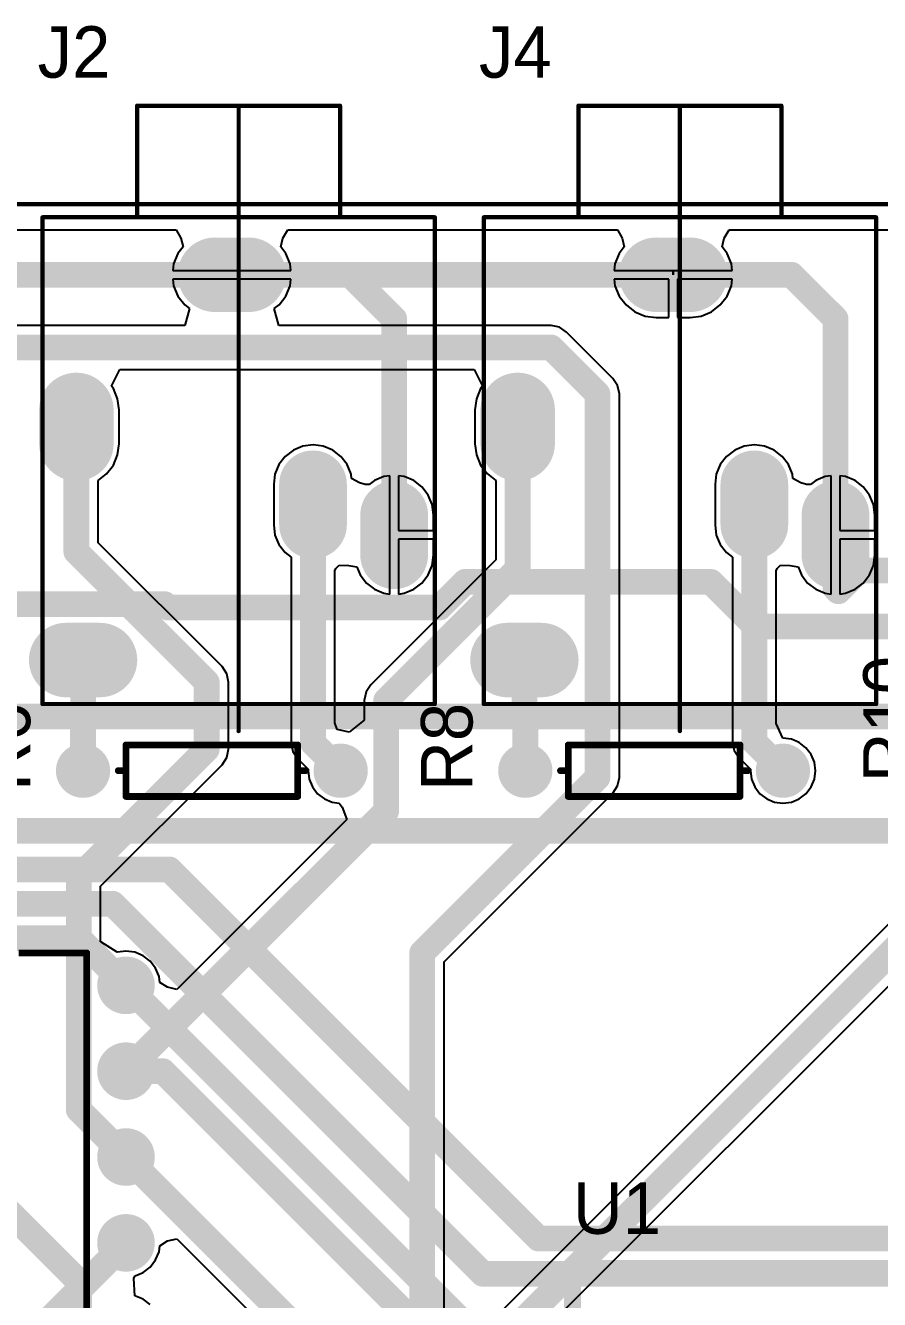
# Model space of a CAD drawing. Header units: millimetres. Extents: x 2.82 to 7.12, y 0.77 to 5.15.
# Drawn here: x 4.988 to 5.982, y 3.669 to 5.153 of the extents above; entities that cross this region are included whole.
import ezdxf

# ---------------------------------------------------------------- set-up
doc = ezdxf.new("R2010")
doc.units = ezdxf.units.MM
doc.header["$MEASUREMENT"] = 0
for name, color, linetype in [('BottomLayer', 5, 'Continuous'), ('BottomSolder', 6, 'Continuous'), ('Mechanical1', 6, 'Continuous'), ('MultiLayer', 9, 'Continuous'), ('PadHoleLayer', 156, 'Continuous'), ('TopLayer', 1, 'Continuous'), ('TopOverlay', 2, 'Continuous'), ('TopSolder', 216, 'Continuous')]:
    doc.layers.add(name, color=color, linetype=linetype)

msp = doc.modelspace()

# ---------------------------------------------------------------- linework, layer by layer
at = {"layer": 'BottomLayer'}
for points, const_width in [([(5.2086, 4.8627), (5.248, 4.8627)], 0.0787), ([(5.7225, 4.8627), (5.7619, 4.8627)], 0.0787), ([(4.8407, 4.8627), (5.2283, 4.8627)], 0.03), ([(5.2283, 4.8627), (5.366, 4.8627)], 0.03), ([(5.366, 4.8627), (5.7422, 4.8627)], 0.03), ([(5.366, 4.8627), (5.4173, 4.8114)], 0.03), ([(5.4173, 4.5596), (5.4173, 4.8114)], 0.03), ([(5.0472, 4.7052), (5.0472, 4.6659)], 0.0787), ([(5.5611, 4.7052), (5.5611, 4.6659)], 0.0787), ([(5.3228, 4.6186), (5.3228, 4.5714)], 0.0709), ([(5.8367, 4.6186), (5.8367, 4.5714)], 0.0709), ([(5.4173, 4.5832), (5.4173, 4.5359)], 0.0709), ([(5.9312, 4.5832), (5.9312, 4.5359)], 0.0709), ([(5.9312, 4.4974), (5.9312, 4.5596)], 0.03), ([(5.9345, 4.494), (5.9588, 4.5183)], 0.03), ([(5.9588, 4.5183), (6.1827, 4.5183)], 0.03), ([(5.47, 4.475), (5.5, 4.505)], 0.03), ([(5.5, 4.505), (5.786, 4.505)], 0.03), ([(5.786, 4.505), (5.838, 4.453)], 0.03), ([(5.9312, 4.4974), (5.9345, 4.494)], 0.03), ([(4.959, 4.479), (5.15, 4.479)], 0.03), ([(5.15, 4.479), (5.154, 4.475)], 0.03), ([(5.154, 4.475), (5.47, 4.475)], 0.03), ([(5.838, 4.453), (5.999, 4.453)], 0.03), ([(5.0354, 4.4139), (5.0748, 4.4139)], 0.0787), ([(5.5493, 4.4139), (5.5887, 4.4139)], 0.0787), ([(4.4623, 4.348), (6.588, 4.348)], 0.03), ([(4.4084, 4.215), (6.69, 4.215)], 0.03), ([(4.42, 4.17), (5.1555, 4.17)], 0.03), ([(5.1555, 4.17), (5.5855, 3.74)], 0.03), ([(4.56, 4.13), (5.0895, 4.13)], 0.03), ([(5.0895, 4.13), (5.5205, 3.699)], 0.03), ([(4.61, 4.09), (5.05, 4.09)], 0.03), ([(5.05, 4.09), (5.105, 4.035)], 0.03), ([(5.105, 4.035), (5.572, 3.568)], 0.03), ([(4.805, 3.935), (5.0505, 3.6895)], 0.03), ([(5.105, 3.935), (5.148, 3.935)], 0.03), ([(5.148, 3.935), (5.565, 3.518)], 0.03), ([(5.5855, 3.74), (6.863, 3.74)], 0.03), ([(5.5205, 3.699), (6.451, 3.699)], 0.03), ([(5.0505, 3.3025), (5.0505, 3.6895)], 0.03)]:
    msp.add_lwpolyline(points, dxfattribs=dict(at, const_width=const_width))
for points, const_width in [([(5.1889, 4.8627, 1), (5.2283, 4.8627, 1)], 0.0394), ([(5.2283, 4.8627, 1), (5.2677, 4.8627, 1)], 0.0394), ([(5.7028, 4.8627, 1), (5.7422, 4.8627, 1)], 0.0394), ([(5.7422, 4.8627, 1), (5.7816, 4.8627, 1)], 0.0394), ([(5.2208, 4.8627, 1), (5.2358, 4.8627, 1)], 0.015), ([(5.2208, 4.8627, 1), (5.2358, 4.8627, 1)], 0.015), ([(5.3585, 4.8627, 1), (5.3735, 4.8627, 1)], 0.015), ([(5.3585, 4.8627, 1), (5.3735, 4.8627, 1)], 0.015), ([(5.3585, 4.8627, 1), (5.3735, 4.8627, 1)], 0.015), ([(5.7347, 4.8627, 1), (5.7497, 4.8627, 1)], 0.015), ([(5.4098, 4.8114, 1), (5.4248, 4.8114, 1)], 0.015), ([(5.4098, 4.8114, 1), (5.4248, 4.8114, 1)], 0.015), ([(5.0275, 4.7052, 1), (5.0669, 4.7052, 1)], 0.0394), ([(5.5414, 4.7052, 1), (5.5808, 4.7052, 1)], 0.0394), ([(5.0275, 4.6659, 1), (5.0669, 4.6659, 1)], 0.0394), ([(5.5414, 4.6659, 1), (5.5808, 4.6659, 1)], 0.0394), ([(5.3051, 4.6186, 1), (5.3405, 4.6186, 1)], 0.0354), ([(5.819, 4.6186, 1), (5.8544, 4.6186, 1)], 0.0354), ([(5.3996, 4.5832, 1), (5.435, 4.5832, 1)], 0.0354), ([(5.9135, 4.5832, 1), (5.9489, 4.5832, 1)], 0.0354), ([(5.3051, 4.5714, 1), (5.3405, 4.5714, 1)], 0.0354), ([(5.819, 4.5714, 1), (5.8544, 4.5714, 1)], 0.0354), ([(5.3996, 4.5359, 1), (5.435, 4.5359, 1)], 0.0354), ([(5.4098, 4.5596, 1), (5.4248, 4.5596, 1)], 0.015), ([(5.9135, 4.5359, 1), (5.9489, 4.5359, 1)], 0.0354), ([(5.9237, 4.5596, 1), (5.9387, 4.5596, 1)], 0.015), ([(5.9513, 4.5183, 1), (5.9663, 4.5183, 1)], 0.015), ([(5.9513, 4.5183, 1), (5.9663, 4.5183, 1)], 0.015), ([(5.4925, 4.505, 1), (5.5075, 4.505, 1)], 0.015), ([(5.4925, 4.505, 1), (5.5075, 4.505, 1)], 0.015), ([(5.7785, 4.505, 1), (5.7935, 4.505, 1)], 0.015), ([(5.7785, 4.505, 1), (5.7935, 4.505, 1)], 0.015), ([(5.9237, 4.4974, 1), (5.9387, 4.4974, 1)], 0.015), ([(5.9237, 4.4974, 1), (5.9387, 4.4974, 1)], 0.015), ([(5.927, 4.494, 1), (5.942, 4.494, 1)], 0.015), ([(5.927, 4.494, 1), (5.942, 4.494, 1)], 0.015), ([(5.1425, 4.479, 1), (5.1575, 4.479, 1)], 0.015), ([(5.1425, 4.479, 1), (5.1575, 4.479, 1)], 0.015), ([(5.1465, 4.475, 1), (5.1615, 4.475, 1)], 0.015), ([(5.1465, 4.475, 1), (5.1615, 4.475, 1)], 0.015), ([(5.4625, 4.475, 1), (5.4775, 4.475, 1)], 0.015), ([(5.4625, 4.475, 1), (5.4775, 4.475, 1)], 0.015), ([(5.8305, 4.453, 1), (5.8455, 4.453, 1)], 0.015), ([(5.8305, 4.453, 1), (5.8455, 4.453, 1)], 0.015), ([(5.0157, 4.4139, 1), (5.0551, 4.4139, 1)], 0.0394), ([(5.0551, 4.4139, 1), (5.0944, 4.4139, 1)], 0.0394), ([(5.5296, 4.4139, 1), (5.569, 4.4139, 1)], 0.0394), ([(5.569, 4.4139, 1), (5.6083, 4.4139, 1)], 0.0394), ([(5.0412, 4.285, 1), (5.0688, 4.285, 1)], 0.0276), ([(5.3412, 4.285, 1), (5.3688, 4.285, 1)], 0.0276), ([(5.5562, 4.285, 1), (5.5838, 4.285, 1)], 0.0276), ([(5.8562, 4.285, 1), (5.8838, 4.285, 1)], 0.0276), ([(5.148, 4.17, 1), (5.163, 4.17, 1)], 0.015), ([(5.148, 4.17, 1), (5.163, 4.17, 1)], 0.015), ([(5.082, 4.13, 1), (5.097, 4.13, 1)], 0.015), ([(5.082, 4.13, 1), (5.097, 4.13, 1)], 0.015), ([(5.0425, 4.09, 1), (5.0575, 4.09, 1)], 0.015), ([(5.0425, 4.09, 1), (5.0575, 4.09, 1)], 0.015), ([(5.0902, 4.035, 1), (5.1198, 4.035, 1)], 0.0295), ([(5.0975, 4.035, 1), (5.1125, 4.035, 1)], 0.015), ([(5.0975, 4.035, 1), (5.1125, 4.035, 1)], 0.015), ([(5.0902, 3.935, 1), (5.1198, 3.935, 1)], 0.0295), ([(5.0975, 3.935, 1), (5.1125, 3.935, 1)], 0.015), ([(5.1405, 3.935, 1), (5.1555, 3.935, 1)], 0.015), ([(5.1405, 3.935, 1), (5.1555, 3.935, 1)], 0.015), ([(5.0902, 3.835, 1), (5.1198, 3.835, 1)], 0.0295), ([(5.0902, 3.735, 1), (5.1198, 3.735, 1)], 0.0295), ([(5.578, 3.74, 1), (5.593, 3.74, 1)], 0.015), ([(5.578, 3.74, 1), (5.593, 3.74, 1)], 0.015), ([(5.513, 3.699, 1), (5.528, 3.699, 1)], 0.015), ([(5.513, 3.699, 1), (5.528, 3.699, 1)], 0.015), ([(5.043, 3.6895, 1), (5.058, 3.6895, 1)], 0.015), ([(5.043, 3.6895, 1), (5.058, 3.6895, 1)], 0.015)]:
    msp.add_lwpolyline(points, format="xyb", close=True, dxfattribs=dict(at, const_width=const_width))
at = {"layer": 'BottomSolder'}
for points, const_width in [([(5.2086, 4.8627), (5.248, 4.8627)], 0.0867), ([(5.7225, 4.8627), (5.7619, 4.8627)], 0.0867), ([(5.0472, 4.7052), (5.0472, 4.6659)], 0.0867), ([(5.5611, 4.7052), (5.5611, 4.6659)], 0.0867), ([(5.3228, 4.6186), (5.3228, 4.5714)], 0.0789), ([(5.8367, 4.6186), (5.8367, 4.5714)], 0.0789), ([(5.4173, 4.5832), (5.4173, 4.5359)], 0.0789), ([(5.9312, 4.5832), (5.9312, 4.5359)], 0.0789), ([(5.0354, 4.4139), (5.0748, 4.4139)], 0.0867), ([(5.5493, 4.4139), (5.5887, 4.4139)], 0.0867)]:
    msp.add_lwpolyline(points, dxfattribs=dict(at, const_width=const_width))
for points, const_width in [([(5.1869, 4.8627, 1), (5.2303, 4.8627, 1)], 0.0434), ([(5.2263, 4.8627, 1), (5.2697, 4.8627, 1)], 0.0434), ([(5.7008, 4.8627, 1), (5.7442, 4.8627, 1)], 0.0434), ([(5.7402, 4.8627, 1), (5.7836, 4.8627, 1)], 0.0434), ([(5.0255, 4.7052, 1), (5.0689, 4.7052, 1)], 0.0434), ([(5.5394, 4.7052, 1), (5.5828, 4.7052, 1)], 0.0434), ([(5.0255, 4.6659, 1), (5.0689, 4.6659, 1)], 0.0434), ([(5.5394, 4.6659, 1), (5.5828, 4.6659, 1)], 0.0434), ([(5.3031, 4.6186, 1), (5.3425, 4.6186, 1)], 0.0394), ([(5.817, 4.6186, 1), (5.8564, 4.6186, 1)], 0.0394), ([(5.3976, 4.5832, 1), (5.437, 4.5832, 1)], 0.0394), ([(5.9115, 4.5832, 1), (5.9509, 4.5832, 1)], 0.0394), ([(5.3031, 4.5714, 1), (5.3425, 4.5714, 1)], 0.0394), ([(5.817, 4.5714, 1), (5.8564, 4.5714, 1)], 0.0394), ([(5.3976, 4.5359, 1), (5.437, 4.5359, 1)], 0.0394), ([(5.9115, 4.5359, 1), (5.9509, 4.5359, 1)], 0.0394), ([(5.0137, 4.4139, 1), (5.0571, 4.4139, 1)], 0.0434), ([(5.0531, 4.4139, 1), (5.0964, 4.4139, 1)], 0.0434), ([(5.5276, 4.4139, 1), (5.571, 4.4139, 1)], 0.0434), ([(5.567, 4.4139, 1), (5.6103, 4.4139, 1)], 0.0434), ([(5.0392, 4.285, 1), (5.0708, 4.285, 1)], 0.0316), ([(5.3392, 4.285, 1), (5.3708, 4.285, 1)], 0.0316), ([(5.5542, 4.285, 1), (5.5858, 4.285, 1)], 0.0316), ([(5.8542, 4.285, 1), (5.8858, 4.285, 1)], 0.0316), ([(5.0882, 4.035, 1), (5.1218, 4.035, 1)], 0.0335), ([(5.0882, 3.935, 1), (5.1218, 3.935, 1)], 0.0335), ([(5.0882, 3.835, 1), (5.1218, 3.835, 1)], 0.0335), ([(5.0882, 3.735, 1), (5.1218, 3.735, 1)], 0.0335)]:
    msp.add_lwpolyline(points, format="xyb", close=True, dxfattribs=dict(at, const_width=const_width))
at = {"layer": 'Mechanical1', "const_width": 0.005}
msp.add_lwpolyline([(3.055, 4.945), (7.005, 4.945)], dxfattribs=at)
at = {"layer": 'MultiLayer'}
for points, const_width in [([(5.2086, 4.8627), (5.248, 4.8627)], 0.0787), ([(5.7225, 4.8627), (5.7619, 4.8627)], 0.0787), ([(5.0472, 4.7052), (5.0472, 4.6659)], 0.0787), ([(5.5611, 4.7052), (5.5611, 4.6659)], 0.0787), ([(5.3228, 4.6186), (5.3228, 4.5714)], 0.0709), ([(5.8367, 4.6186), (5.8367, 4.5714)], 0.0709), ([(5.4173, 4.5832), (5.4173, 4.5359)], 0.0709), ([(5.9312, 4.5832), (5.9312, 4.5359)], 0.0709), ([(5.0354, 4.4139), (5.0748, 4.4139)], 0.0787), ([(5.5493, 4.4139), (5.5887, 4.4139)], 0.0787)]:
    msp.add_lwpolyline(points, dxfattribs=dict(at, const_width=const_width))
for points, const_width in [([(5.1889, 4.8627, 1), (5.2283, 4.8627, 1)], 0.0394), ([(5.2283, 4.8627, 1), (5.2677, 4.8627, 1)], 0.0394), ([(5.7028, 4.8627, 1), (5.7422, 4.8627, 1)], 0.0394), ([(5.7422, 4.8627, 1), (5.7816, 4.8627, 1)], 0.0394), ([(5.0275, 4.7052, 1), (5.0669, 4.7052, 1)], 0.0394), ([(5.5414, 4.7052, 1), (5.5808, 4.7052, 1)], 0.0394), ([(5.0275, 4.6659, 1), (5.0669, 4.6659, 1)], 0.0394), ([(5.5414, 4.6659, 1), (5.5808, 4.6659, 1)], 0.0394), ([(5.3051, 4.6186, 1), (5.3405, 4.6186, 1)], 0.0354), ([(5.819, 4.6186, 1), (5.8544, 4.6186, 1)], 0.0354), ([(5.3996, 4.5832, 1), (5.435, 4.5832, 1)], 0.0354), ([(5.9135, 4.5832, 1), (5.9489, 4.5832, 1)], 0.0354), ([(5.3051, 4.5714, 1), (5.3405, 4.5714, 1)], 0.0354), ([(5.819, 4.5714, 1), (5.8544, 4.5714, 1)], 0.0354), ([(5.3996, 4.5359, 1), (5.435, 4.5359, 1)], 0.0354), ([(5.9135, 4.5359, 1), (5.9489, 4.5359, 1)], 0.0354), ([(5.0157, 4.4139, 1), (5.0551, 4.4139, 1)], 0.0394), ([(5.0551, 4.4139, 1), (5.0944, 4.4139, 1)], 0.0394), ([(5.5296, 4.4139, 1), (5.569, 4.4139, 1)], 0.0394), ([(5.569, 4.4139, 1), (5.6083, 4.4139, 1)], 0.0394), ([(5.0412, 4.285, 1), (5.0688, 4.285, 1)], 0.0276), ([(5.3412, 4.285, 1), (5.3688, 4.285, 1)], 0.0276), ([(5.5562, 4.285, 1), (5.5838, 4.285, 1)], 0.0276), ([(5.8562, 4.285, 1), (5.8838, 4.285, 1)], 0.0276), ([(5.0902, 4.035, 1), (5.1198, 4.035, 1)], 0.0295), ([(5.0902, 3.935, 1), (5.1198, 3.935, 1)], 0.0295), ([(5.0902, 3.835, 1), (5.1198, 3.835, 1)], 0.0295), ([(5.0902, 3.735, 1), (5.1198, 3.735, 1)], 0.0295)]:
    msp.add_lwpolyline(points, format="xyb", close=True, dxfattribs=dict(at, const_width=const_width))
at = {"layer": 'PadHoleLayer'}
for points, const_width in [([(5.2135, 4.8627, 1), (5.2431, 4.8627, 1)], 0.0295), ([(5.7274, 4.8627, 1), (5.757, 4.8627, 1)], 0.0295), ([(5.0324, 4.6856, 1), (5.062, 4.6856, 1)], 0.0295), ([(5.5463, 4.6856, 1), (5.5759, 4.6856, 1)], 0.0295), ([(5.309, 4.595, 1), (5.3366, 4.595, 1)], 0.0276), ([(5.8229, 4.595, 1), (5.8505, 4.595, 1)], 0.0276), ([(5.4035, 4.5596, 1), (5.4311, 4.5596, 1)], 0.0276), ([(5.9174, 4.5596, 1), (5.945, 4.5596, 1)], 0.0276), ([(5.0403, 4.4139, 1), (5.0698, 4.4139, 1)], 0.0295), ([(5.5542, 4.4139, 1), (5.5837, 4.4139, 1)], 0.0295), ([(5.0466, 4.285, 1), (5.0634, 4.285, 1)], 0.0167), ([(5.3466, 4.285, 1), (5.3634, 4.285, 1)], 0.0167), ([(5.5616, 4.285, 1), (5.5784, 4.285, 1)], 0.0167), ([(5.8616, 4.285, 1), (5.8784, 4.285, 1)], 0.0167), ([(5.0961, 4.035, 1), (5.1139, 4.035, 1)], 0.0177), ([(5.0961, 3.935, 1), (5.1139, 3.935, 1)], 0.0177), ([(5.0961, 3.835, 1), (5.1139, 3.835, 1)], 0.0177), ([(5.0961, 3.735, 1), (5.1139, 3.735, 1)], 0.0177)]:
    msp.add_lwpolyline(points, format="xyb", close=True, dxfattribs=dict(at, const_width=const_width))
at = {"layer": 'TopLayer'}
for p, q in [((4.7794, 4.915), (5.1633, 4.915)), ((5.1633, 4.915), (5.1689, 4.9055)), ((5.2877, 4.9055), (5.2933, 4.915)), ((5.2933, 4.915), (5.6772, 4.915)), ((5.6772, 4.915), (5.6828, 4.9055)), ((5.8016, 4.9055), (5.8072, 4.915)), ((5.8072, 4.915), (6.1911, 4.915)), ((5.1689, 4.9055), (5.1714, 4.8953)), ((5.2852, 4.8953), (5.2877, 4.9055)), ((5.6828, 4.9055), (5.6853, 4.8953)), ((5.7991, 4.8953), (5.8016, 4.9055)), ((5.1655, 4.8876), (5.1605, 4.8756)), ((5.1714, 4.8953), (5.1655, 4.8876)), ((5.2911, 4.8876), (5.2852, 4.8953)), ((5.2961, 4.8756), (5.2911, 4.8876)), ((5.6794, 4.8876), (5.6744, 4.8756)), ((5.6853, 4.8953), (5.6794, 4.8876)), ((5.805, 4.8876), (5.7991, 4.8953)), ((5.81, 4.8756), (5.805, 4.8876)), ((5.1605, 4.8756), (5.1595, 4.8677)), ((5.1595, 4.8677), (5.2283, 4.8677)), ((5.2283, 4.8677), (5.2971, 4.8677)), ((5.2971, 4.8677), (5.2961, 4.8756)), ((5.6744, 4.8756), (5.6734, 4.8677)), ((5.6734, 4.8677), (5.7422, 4.8677)), ((5.7422, 4.8677), (5.7422, 4.8627)), ((5.7422, 4.8627), (5.7422, 4.8677)), ((5.7422, 4.8677), (5.811, 4.8677)), ((5.811, 4.8677), (5.81, 4.8756)), ((5.2283, 4.8577), (5.1595, 4.8577)), ((5.1595, 4.8577), (5.1605, 4.8498)), ((5.2971, 4.8577), (5.2283, 4.8577)), ((5.2961, 4.8498), (5.2971, 4.8577)), ((5.7372, 4.8577), (5.6734, 4.8577)), ((5.6734, 4.8577), (5.6744, 4.8498)), ((5.7372, 4.8129), (5.7372, 4.8577)), ((5.7422, 4.8627), (5.7422, 4.8627)), ((5.811, 4.8577), (5.7472, 4.8577)), ((5.7472, 4.8577), (5.7472, 4.8129)), ((5.81, 4.8498), (5.811, 4.8577)), ((5.1605, 4.8498), (5.1655, 4.8378)), ((5.2911, 4.8378), (5.2961, 4.8498)), ((5.6744, 4.8498), (5.6794, 4.8378)), ((5.805, 4.8378), (5.81, 4.8498)), ((5.1655, 4.8378), (5.1734, 4.8275)), ((5.1734, 4.8275), (5.1791, 4.8232)), ((5.1791, 4.8232), (5.1735, 4.8035)), ((5.2776, 4.8232), (5.2832, 4.8275)), ((5.2831, 4.8035), (5.2776, 4.8232)), ((5.2832, 4.8275), (5.2911, 4.8378)), ((5.6794, 4.8378), (5.6873, 4.8275)), ((5.6873, 4.8275), (5.6976, 4.8196)), ((5.7868, 4.8196), (5.7971, 4.8275)), ((5.7971, 4.8275), (5.805, 4.8378)), ((5.6976, 4.8196), (5.7096, 4.8146)), ((5.7096, 4.8146), (5.7225, 4.8129)), ((5.7225, 4.8129), (5.7372, 4.8129)), ((5.7472, 4.8129), (5.7619, 4.8129)), ((5.7619, 4.8129), (5.7748, 4.8146)), ((5.7748, 4.8146), (5.7868, 4.8196)), ((5.1735, 4.8035), (4.7692, 4.8035)), ((5.6, 4.8035), (5.2831, 4.8035)), ((5.6098, 4.8015), (5.6, 4.8035)), ((5.618, 4.796), (5.6098, 4.8015)), ((5.672, 4.742), (5.618, 4.796)), ((5.0883, 4.7328), (5.0979, 4.7525)), ((5.0979, 4.7525), (5.5104, 4.7525)), ((5.5104, 4.7525), (5.52, 4.7328)), ((5.6775, 4.7338), (5.672, 4.742)), ((5.0903, 4.7301), (5.0883, 4.7328)), ((5.0953, 4.7181), (5.0903, 4.7301)), ((5.518, 4.7301), (5.513, 4.7181)), ((5.52, 4.7328), (5.518, 4.7301)), ((5.6795, 4.724), (5.6775, 4.7338)), ((5.6795, 4.277), (5.6795, 4.724)), ((5.097, 4.7052), (5.0953, 4.7181)), ((5.097, 4.6659), (5.097, 4.7052)), ((5.513, 4.7181), (5.5113, 4.7052)), ((5.5113, 4.7052), (5.5113, 4.6659)), ((5.0953, 4.653), (5.097, 4.6659)), ((5.3109, 4.6629), (5.2999, 4.6583)), ((5.3228, 4.6644), (5.3109, 4.6629)), ((5.3347, 4.6629), (5.3228, 4.6644)), ((5.3457, 4.6583), (5.3347, 4.6629)), ((5.5113, 4.6659), (5.513, 4.653)), ((5.8248, 4.6629), (5.8138, 4.6583)), ((5.8367, 4.6644), (5.8248, 4.6629)), ((5.8486, 4.6629), (5.8367, 4.6644)), ((5.8596, 4.6583), (5.8486, 4.6629)), ((5.0903, 4.641), (5.0953, 4.653)), ((5.2904, 4.651), (5.2831, 4.6415)), ((5.2999, 4.6583), (5.2904, 4.651)), ((5.3552, 4.651), (5.3457, 4.6583)), ((5.3625, 4.6415), (5.3552, 4.651)), ((5.513, 4.653), (5.518, 4.641)), ((5.8043, 4.651), (5.797, 4.6415)), ((5.8138, 4.6583), (5.8043, 4.651)), ((5.8691, 4.651), (5.8596, 4.6583)), ((5.8764, 4.6415), (5.8691, 4.651)), ((5.0727, 4.6232), (5.0824, 4.6307)), ((5.0824, 4.6307), (5.0903, 4.641)), ((5.2785, 4.6305), (5.277, 4.6186)), ((5.2831, 4.6415), (5.2785, 4.6305)), ((5.3671, 4.6305), (5.3625, 4.6415)), ((5.3677, 4.6255), (5.3671, 4.6305)), ((5.518, 4.641), (5.5259, 4.6307)), ((5.5259, 4.6307), (5.5356, 4.6232)), ((5.7924, 4.6305), (5.7909, 4.6186)), ((5.797, 4.6415), (5.7924, 4.6305)), ((5.881, 4.6305), (5.8764, 4.6415)), ((5.8816, 4.6255), (5.881, 4.6305)), ((5.0727, 4.5506), (5.0727, 4.6232)), ((5.277, 4.6186), (5.277, 4.5714)), ((5.3768, 4.6203), (5.3677, 4.6255)), ((5.3836, 4.6183), (5.3768, 4.6203)), ((5.3883, 4.6182), (5.3836, 4.6183)), ((5.3944, 4.6229), (5.3883, 4.6182)), ((5.4054, 4.6275), (5.3944, 4.6229)), ((5.4123, 4.6284), (5.4054, 4.6275)), ((5.4123, 4.5596), (5.4123, 4.6284)), ((5.4291, 4.6275), (5.4223, 4.6284)), ((5.4223, 4.6284), (5.4223, 4.5646)), ((5.4402, 4.6229), (5.4291, 4.6275)), ((5.4497, 4.6156), (5.4402, 4.6229)), ((5.457, 4.6061), (5.4497, 4.6156)), ((5.5356, 4.6232), (5.5356, 4.5306)), ((5.7909, 4.6186), (5.7909, 4.5714)), ((5.8907, 4.6203), (5.8816, 4.6255)), ((5.8975, 4.6183), (5.8907, 4.6203)), ((5.9022, 4.6182), (5.8975, 4.6183)), ((5.9083, 4.6229), (5.9022, 4.6182)), ((5.9193, 4.6275), (5.9083, 4.6229)), ((5.9262, 4.6284), (5.9193, 4.6275)), ((5.9262, 4.5596), (5.9262, 4.6284)), ((5.943, 4.6275), (5.9362, 4.6284)), ((5.9362, 4.6284), (5.9362, 4.5646)), ((5.9541, 4.6229), (5.943, 4.6275)), ((5.9636, 4.6156), (5.9541, 4.6229)), ((5.9709, 4.6061), (5.9636, 4.6156)), ((5.4615, 4.595), (5.457, 4.6061)), ((5.9754, 4.595), (5.9709, 4.6061)), ((5.4631, 4.5832), (5.4615, 4.595)), ((5.977, 4.5832), (5.9754, 4.595)), ((5.277, 4.5714), (5.2785, 4.5595)), ((5.4631, 4.5646), (5.4631, 4.5832)), ((5.7909, 4.5714), (5.7924, 4.5595)), ((5.977, 4.5646), (5.977, 4.5832)), ((5.2785, 4.5595), (5.2831, 4.5485)), ((5.4123, 4.4908), (5.4123, 4.5596)), ((5.4223, 4.5646), (5.4631, 4.5646)), ((5.7924, 4.5595), (5.797, 4.5485)), ((5.9262, 4.4908), (5.9262, 4.5596)), ((5.9362, 4.5646), (5.977, 4.5646)), ((5.217, 4.4062), (5.0727, 4.5506)), ((5.2831, 4.5485), (5.2904, 4.539)), ((5.4631, 4.5546), (5.4223, 4.5546)), ((5.4223, 4.5546), (5.4223, 4.4908)), ((5.4631, 4.5359), (5.4631, 4.5546)), ((5.797, 4.5485), (5.8043, 4.539)), ((5.977, 4.5546), (5.9362, 4.5546)), ((5.9362, 4.5546), (5.9362, 4.4908)), ((5.977, 4.5359), (5.977, 4.5546)), ((5.2904, 4.539), (5.2973, 4.5337)), ((5.2973, 4.5337), (5.2973, 4.3172)), ((5.5356, 4.5306), (5.39, 4.3849)), ((5.4615, 4.5241), (5.4631, 4.5359)), ((5.8043, 4.539), (5.8112, 4.5337)), ((5.8112, 4.5337), (5.8112, 4.3183)), ((5.9754, 4.5241), (5.977, 4.5359)), ((5.3483, 4.518), (5.3495, 4.5207)), ((5.3483, 4.3407), (5.3483, 4.518)), ((5.3495, 4.5207), (5.3531, 4.5243)), ((5.3531, 4.5243), (5.3645, 4.5242)), ((5.3645, 4.5242), (5.3737, 4.5225)), ((5.3737, 4.5225), (5.3776, 4.513)), ((5.3776, 4.513), (5.3849, 4.5035)), ((5.4497, 4.5035), (5.457, 4.513)), ((5.457, 4.513), (5.4615, 4.5241)), ((5.8622, 4.518), (5.8634, 4.5207)), ((5.8622, 4.3401), (5.8622, 4.518)), ((5.8634, 4.5207), (5.867, 4.5243)), ((5.867, 4.5243), (5.8784, 4.5242)), ((5.8784, 4.5242), (5.8876, 4.5225)), ((5.8876, 4.5225), (5.8915, 4.513)), ((5.8915, 4.513), (5.8988, 4.5035)), ((5.9636, 4.5035), (5.9709, 4.513)), ((5.9709, 4.513), (5.9754, 4.5241)), ((5.3849, 4.5035), (5.3944, 4.4963)), ((5.4402, 4.4963), (5.4497, 4.5035)), ((5.8988, 4.5035), (5.9083, 4.4963)), ((5.9541, 4.4963), (5.9636, 4.5035)), ((5.3944, 4.4963), (5.4054, 4.4917)), ((5.4054, 4.4917), (5.4123, 4.4908)), ((5.4223, 4.4908), (5.4291, 4.4917)), ((5.4291, 4.4917), (5.4402, 4.4963)), ((5.9083, 4.4963), (5.9193, 4.4917)), ((5.9193, 4.4917), (5.9262, 4.4908)), ((5.9362, 4.4908), (5.943, 4.4917)), ((5.943, 4.4917), (5.9541, 4.4963)), ((5.2225, 4.398), (5.217, 4.4062)), ((5.2245, 4.3882), (5.2225, 4.398)), ((5.2245, 4.31), (5.2245, 4.3882)), ((5.39, 4.3849), (5.3845, 4.3767)), ((5.3845, 4.3767), (5.3825, 4.3669)), ((5.3825, 4.3669), (5.3825, 4.3439)), ((5.3511, 4.3331), (5.3483, 4.3407)), ((5.3825, 4.3439), (5.3649, 4.33)), ((5.87, 4.3229), (5.8622, 4.3401)), ((5.3649, 4.33), (5.3511, 4.3331)), ((5.8798, 4.3216), (5.87, 4.3229)), ((5.8889, 4.3178), (5.8798, 4.3216)), ((5.2225, 4.3002), (5.2245, 4.31)), ((5.2973, 4.3172), (5.2992, 4.3074)), ((5.2992, 4.3074), (5.3048, 4.2992)), ((5.8112, 4.3183), (5.8131, 4.3086)), ((5.8131, 4.3086), (5.8187, 4.3003)), ((5.8968, 4.3118), (5.8889, 4.3178)), ((5.9028, 4.3039), (5.8968, 4.3118)), ((5.9066, 4.2948), (5.9028, 4.3039)), ((5.0755, 4.1504), (5.217, 4.292)), ((5.217, 4.292), (5.2225, 4.3002)), ((5.3048, 4.2992), (5.3173, 4.2866)), ((5.8187, 4.3003), (5.8323, 4.2866)), ((5.9079, 4.285), (5.9066, 4.2948)), ((5.3173, 4.2866), (5.3171, 4.285)), ((5.3171, 4.285), (5.3184, 4.2752)), ((5.3184, 4.2752), (5.3222, 4.2661)), ((5.6775, 4.2672), (5.6795, 4.277)), ((5.8323, 4.2866), (5.8321, 4.285)), ((5.8321, 4.285), (5.8334, 4.2752)), ((5.8334, 4.2752), (5.8372, 4.2661)), ((5.9028, 4.2661), (5.9066, 4.2752)), ((5.9066, 4.2752), (5.9079, 4.285)), ((5.3222, 4.2661), (5.3282, 4.2582)), ((5.672, 4.259), (5.6775, 4.2672)), ((5.8372, 4.2661), (5.8432, 4.2582)), ((5.8968, 4.2582), (5.9028, 4.2661)), ((5.3282, 4.2582), (5.3361, 4.2522)), ((5.3361, 4.2522), (5.3452, 4.2484)), ((5.3452, 4.2484), (5.3534, 4.2473)), ((5.3534, 4.2473), (5.3567, 4.2427)), ((5.4755, 4.0624), (5.672, 4.259)), ((6.1415, 4.255), (5.4952, 3.6087)), ((5.8432, 4.2582), (5.8511, 4.2522)), ((5.8511, 4.2522), (5.8602, 4.2484)), ((5.8602, 4.2484), (5.87, 4.2471)), ((5.87, 4.2471), (5.8798, 4.2484)), ((5.8798, 4.2484), (5.8889, 4.2522)), ((5.8889, 4.2522), (5.8968, 4.2582)), ((5.3567, 4.2427), (5.3622, 4.2282)), ((5.3622, 4.2282), (5.1641, 4.0301)), ((5.5285, 3.5699), (6.185, 4.2265)), ((5.0755, 4.0858), (5.0755, 4.1504)), ((5.0756, 4.0856), (5.0755, 4.0858)), ((5.0946, 4.0735), (5.0756, 4.0856)), ((5.0952, 4.0736), (5.0946, 4.0735)), ((5.105, 4.0749), (5.0952, 4.0736)), ((5.1153, 4.0735), (5.105, 4.0749)), ((5.1249, 4.0695), (5.1153, 4.0735)), ((5.1332, 4.0632), (5.1249, 4.0695)), ((5.1395, 4.0549), (5.1332, 4.0632)), ((5.1435, 4.0453), (5.1395, 4.0549)), ((5.4755, 3.6169), (5.4755, 4.0624)), ((5.1444, 4.0383), (5.1435, 4.0453)), ((5.1535, 4.0328), (5.1444, 4.0383)), ((5.1641, 4.0301), (5.1535, 4.0328)), ((5.1535, 3.7372), (5.1641, 3.7399)), ((5.1641, 3.7399), (5.3625, 3.5414)), ((5.1435, 3.7247), (5.1444, 3.7317)), ((5.1444, 3.7317), (5.1535, 3.7372)), ((5.1332, 3.7068), (5.1395, 3.7151)), ((5.1395, 3.7151), (5.1435, 3.7247)), ((5.1142, 3.6935), (5.1152, 3.6961)), ((5.1152, 3.6961), (5.1157, 3.6966)), ((5.1157, 3.6966), (5.1249, 3.7005)), ((5.1249, 3.7005), (5.1332, 3.7068)), ((5.1153, 3.6735), (5.1142, 3.6935)), ((5.1249, 3.6695), (5.1153, 3.6735)), ((5.1332, 3.6632), (5.1249, 3.6695))]:
    msp.add_line(p, q, dxfattribs=at)
for points, const_width in [([(5.2086, 4.8627), (5.248, 4.8627)], 0.0787), ([(5.7225, 4.8627), (5.7619, 4.8627)], 0.0787), ([(5.7422, 4.8627), (5.88, 4.8627)], 0.03), ([(5.88, 4.8627), (5.9312, 4.8115)], 0.03), ([(5.9312, 4.5596), (5.9312, 4.8115)], 0.03), ([(4.5813, 4.778), (5.6, 4.778)], 0.03), ([(5.6, 4.778), (5.654, 4.724)], 0.03), ([(5.0472, 4.7052), (5.0472, 4.6659)], 0.0787), ([(5.5611, 4.7052), (5.5611, 4.6659)], 0.0787), ([(5.654, 4.277), (5.654, 4.724)], 0.03), ([(5.0472, 4.54), (5.0472, 4.6856)], 0.03), ([(5.5611, 4.52), (5.5611, 4.6856)], 0.03), ([(5.3228, 4.6186), (5.3228, 4.5714)], 0.0709), ([(5.8367, 4.6186), (5.8367, 4.5714)], 0.0709), ([(5.4173, 4.5832), (5.4173, 4.5359)], 0.0709), ([(5.9312, 4.5832), (5.9312, 4.5359)], 0.0709), ([(5.3228, 4.3172), (5.3228, 4.595)], 0.03), ([(5.8367, 4.3183), (5.8367, 4.595)], 0.03), ([(5.0472, 4.54), (5.199, 4.3882)], 0.03), ([(5.408, 4.3669), (5.5611, 4.52)], 0.03), ([(5.0354, 4.4139), (5.0748, 4.4139)], 0.0787), ([(5.5493, 4.4139), (5.5887, 4.4139)], 0.0787), ([(5.0551, 4.3491), (5.0551, 4.4139)], 0.03), ([(5.569, 4.349), (5.569, 4.4139)], 0.03), ([(5.199, 4.31), (5.199, 4.3882)], 0.03), ([(5.408, 4.238), (5.408, 4.3669)], 0.03), ([(5.055, 4.349), (5.0551, 4.3491)], 0.03), ([(5.055, 4.285), (5.055, 4.349)], 0.03), ([(5.569, 4.349), (5.57, 4.348)], 0.03), ([(5.57, 4.285), (5.57, 4.348)], 0.03), ([(5.05, 4.161), (5.199, 4.31)], 0.03), ([(5.3228, 4.3172), (5.355, 4.285)], 0.03), ([(5.8367, 4.3183), (5.87, 4.285)], 0.03), ([(5.45, 4.073), (5.654, 4.277)], 0.03), ([(5.503, 3.5805), (6.167, 4.2445)], 0.03), ([(5.105, 3.935), (5.408, 4.238)], 0.03), ([(5.05, 3.89), (5.05, 4.161)], 0.03), ([(5.45, 3.102), (5.45, 4.073)], 0.03), ([(5.05, 3.89), (5.105, 3.835)], 0.03), ([(5.105, 3.835), (5.388, 3.552)], 0.03), ([(5.0105, 3.6405), (5.105, 3.735)], 0.03)]:
    msp.add_lwpolyline(points, dxfattribs=dict(at, const_width=const_width))
for points, const_width in [([(5.1889, 4.8627, 1), (5.2283, 4.8627, 1)], 0.0394), ([(5.2283, 4.8627, 1), (5.2677, 4.8627, 1)], 0.0394), ([(5.7028, 4.8627, 1), (5.7422, 4.8627, 1)], 0.0394), ([(5.7422, 4.8627, 1), (5.7816, 4.8627, 1)], 0.0394), ([(5.7347, 4.8627, 1), (5.7497, 4.8627, 1)], 0.015), ([(5.8725, 4.8627, 1), (5.8875, 4.8627, 1)], 0.015), ([(5.8725, 4.8627, 1), (5.8875, 4.8627, 1)], 0.015), ([(5.9237, 4.8115, 1), (5.9387, 4.8115, 1)], 0.015), ([(5.9237, 4.8115, 1), (5.9387, 4.8115, 1)], 0.015), ([(5.5925, 4.778, 1), (5.6075, 4.778, 1)], 0.015), ([(5.5925, 4.778, 1), (5.6075, 4.778, 1)], 0.015), ([(5.0275, 4.7052, 1), (5.0669, 4.7052, 1)], 0.0394), ([(5.5414, 4.7052, 1), (5.5808, 4.7052, 1)], 0.0394), ([(5.6465, 4.724, 1), (5.6615, 4.724, 1)], 0.015), ([(5.6465, 4.724, 1), (5.6615, 4.724, 1)], 0.015), ([(5.0275, 4.6659, 1), (5.0669, 4.6659, 1)], 0.0394), ([(5.5414, 4.6659, 1), (5.5808, 4.6659, 1)], 0.0394), ([(5.0397, 4.6856, 1), (5.0547, 4.6856, 1)], 0.015), ([(5.5536, 4.6856, 1), (5.5686, 4.6856, 1)], 0.015), ([(5.3051, 4.6186, 1), (5.3405, 4.6186, 1)], 0.0354), ([(5.819, 4.6186, 1), (5.8544, 4.6186, 1)], 0.0354), ([(5.3996, 4.5832, 1), (5.435, 4.5832, 1)], 0.0354), ([(5.9135, 4.5832, 1), (5.9489, 4.5832, 1)], 0.0354), ([(5.3051, 4.5714, 1), (5.3405, 4.5714, 1)], 0.0354), ([(5.3153, 4.595, 1), (5.3303, 4.595, 1)], 0.015), ([(5.819, 4.5714, 1), (5.8544, 4.5714, 1)], 0.0354), ([(5.8292, 4.595, 1), (5.8442, 4.595, 1)], 0.015), ([(5.3996, 4.5359, 1), (5.435, 4.5359, 1)], 0.0354), ([(5.9135, 4.5359, 1), (5.9489, 4.5359, 1)], 0.0354), ([(5.9237, 4.5596, 1), (5.9387, 4.5596, 1)], 0.015), ([(5.0397, 4.54, 1), (5.0547, 4.54, 1)], 0.015), ([(5.0397, 4.54, 1), (5.0547, 4.54, 1)], 0.015), ([(5.5536, 4.52, 1), (5.5686, 4.52, 1)], 0.015), ([(5.5536, 4.52, 1), (5.5686, 4.52, 1)], 0.015), ([(5.0157, 4.4139, 1), (5.0551, 4.4139, 1)], 0.0394), ([(5.0551, 4.4139, 1), (5.0944, 4.4139, 1)], 0.0394), ([(5.5296, 4.4139, 1), (5.569, 4.4139, 1)], 0.0394), ([(5.569, 4.4139, 1), (5.6083, 4.4139, 1)], 0.0394), ([(5.0476, 4.4139, 1), (5.0626, 4.4139, 1)], 0.015), ([(5.5615, 4.4139, 1), (5.5765, 4.4139, 1)], 0.015), ([(5.1915, 4.3882, 1), (5.2065, 4.3882, 1)], 0.015), ([(5.1915, 4.3882, 1), (5.2065, 4.3882, 1)], 0.015), ([(5.4005, 4.3669, 1), (5.4155, 4.3669, 1)], 0.015), ([(5.4005, 4.3669, 1), (5.4155, 4.3669, 1)], 0.015), ([(5.0475, 4.349, 1), (5.0625, 4.349, 1)], 0.015), ([(5.0475, 4.349, 1), (5.0625, 4.349, 1)], 0.015), ([(5.0476, 4.3491, 1), (5.0626, 4.3491, 1)], 0.015), ([(5.0476, 4.3491, 1), (5.0626, 4.3491, 1)], 0.015), ([(5.5615, 4.349, 1), (5.5765, 4.349, 1)], 0.015), ([(5.5615, 4.349, 1), (5.5765, 4.349, 1)], 0.015), ([(5.5625, 4.348, 1), (5.5775, 4.348, 1)], 0.015), ([(5.5625, 4.348, 1), (5.5775, 4.348, 1)], 0.015), ([(5.1915, 4.31, 1), (5.2065, 4.31, 1)], 0.015), ([(5.1915, 4.31, 1), (5.2065, 4.31, 1)], 0.015), ([(5.3153, 4.3172, 1), (5.3303, 4.3172, 1)], 0.015), ([(5.3153, 4.3172, 1), (5.3303, 4.3172, 1)], 0.015), ([(5.8292, 4.3183, 1), (5.8442, 4.3183, 1)], 0.015), ([(5.8292, 4.3183, 1), (5.8442, 4.3183, 1)], 0.015), ([(5.0412, 4.285, 1), (5.0688, 4.285, 1)], 0.0276), ([(5.3412, 4.285, 1), (5.3688, 4.285, 1)], 0.0276), ([(5.5562, 4.285, 1), (5.5838, 4.285, 1)], 0.0276), ([(5.8562, 4.285, 1), (5.8838, 4.285, 1)], 0.0276), ([(5.0475, 4.285, 1), (5.0625, 4.285, 1)], 0.015), ([(5.3475, 4.285, 1), (5.3625, 4.285, 1)], 0.015), ([(5.5625, 4.285, 1), (5.5775, 4.285, 1)], 0.015), ([(5.6465, 4.277, 1), (5.6615, 4.277, 1)], 0.015), ([(5.6465, 4.277, 1), (5.6615, 4.277, 1)], 0.015), ([(5.8625, 4.285, 1), (5.8775, 4.285, 1)], 0.015), ([(5.4005, 4.238, 1), (5.4155, 4.238, 1)], 0.015), ([(5.4005, 4.238, 1), (5.4155, 4.238, 1)], 0.015), ([(5.0425, 4.161, 1), (5.0575, 4.161, 1)], 0.015), ([(5.0425, 4.161, 1), (5.0575, 4.161, 1)], 0.015), ([(5.4425, 4.073, 1), (5.4575, 4.073, 1)], 0.015), ([(5.4425, 4.073, 1), (5.4575, 4.073, 1)], 0.015), ([(5.0902, 4.035, 1), (5.1198, 4.035, 1)], 0.0295), ([(5.0902, 3.935, 1), (5.1198, 3.935, 1)], 0.0295), ([(5.0975, 3.935, 1), (5.1125, 3.935, 1)], 0.015), ([(5.0425, 3.89, 1), (5.0575, 3.89, 1)], 0.015), ([(5.0425, 3.89, 1), (5.0575, 3.89, 1)], 0.015), ([(5.0902, 3.835, 1), (5.1198, 3.835, 1)], 0.0295), ([(5.0975, 3.835, 1), (5.1125, 3.835, 1)], 0.015), ([(5.0975, 3.835, 1), (5.1125, 3.835, 1)], 0.015), ([(5.0902, 3.735, 1), (5.1198, 3.735, 1)], 0.0295), ([(5.0975, 3.735, 1), (5.1125, 3.735, 1)], 0.015)]:
    msp.add_lwpolyline(points, format="xyb", close=True, dxfattribs=dict(at, const_width=const_width))
at = {"layer": 'TopOverlay'}
for points, const_width in [([(5.1181, 4.9296), (5.1181, 5.0596)], 0.005), ([(5.1181, 5.0596), (5.3543, 5.0596)], 0.005), ([(5.2362, 4.3312), (5.2362, 5.0596)], 0.005), ([(5.3543, 4.9296), (5.3543, 5.0596)], 0.005), ([(5.632, 4.9296), (5.632, 5.0596)], 0.005), ([(5.632, 5.0596), (5.8682, 5.0596)], 0.005), ([(5.7501, 4.3312), (5.7501, 5.0596)], 0.005), ([(5.8682, 4.9296), (5.8682, 5.0596)], 0.005), ([(5.0078, 4.3627), (5.0078, 4.9296)], 0.005), ([(5.0078, 4.9296), (5.4645, 4.9296)], 0.005), ([(5.4645, 4.3627), (5.4645, 4.9296)], 0.005), ([(5.5217, 4.3627), (5.5217, 4.9296)], 0.005), ([(5.5217, 4.9296), (5.9784, 4.9296)], 0.005), ([(5.9784, 4.3627), (5.9784, 4.9296)], 0.005), ([(5.0078, 4.3627), (5.4645, 4.3627)], 0.005), ([(5.5217, 4.3627), (5.9784, 4.3627)], 0.005), ([(5.105, 4.315), (5.305, 4.315)], 0.00787), ([(5.105, 4.285), (5.105, 4.315)], 0.00787), ([(5.305, 4.255), (5.305, 4.315)], 0.00787), ([(5.62, 4.315), (5.82, 4.315)], 0.00787), ([(5.62, 4.285), (5.62, 4.315)], 0.00787), ([(5.82, 4.255), (5.82, 4.315)], 0.00787), ([(5.096, 4.285), (5.105, 4.285)], 0.00787), ([(5.105, 4.255), (5.105, 4.285)], 0.00787), ([(5.305, 4.285), (5.314, 4.285)], 0.00787), ([(5.611, 4.285), (5.62, 4.285)], 0.00787), ([(5.62, 4.255), (5.62, 4.285)], 0.00787), ([(5.82, 4.285), (5.829, 4.285)], 0.00787), ([(5.105, 4.255), (5.305, 4.255)], 0.00787), ([(5.62, 4.255), (5.82, 4.255)], 0.00787), ([(4.98, 4.0728), (5.0593, 4.0728)], 0.00787), ([(5.0593, 3.2972), (5.0593, 4.0728)], 0.00787), ([(5.625, 2.455), (5.625, 3.705)], 0.02), ([(5.625, 3.705), (6.425, 3.705)], 0.02)]:
    msp.add_lwpolyline(points, dxfattribs=dict(at, const_width=const_width))
for points, const_width in [([(5.1168, 5.0596, 1), (5.1193, 5.0596, 1)], 0.0025), ([(5.1168, 5.0596, 1), (5.1193, 5.0596, 1)], 0.0025), ([(5.2349, 5.0596, 1), (5.2374, 5.0596, 1)], 0.0025), ([(5.353, 5.0596, 1), (5.3555, 5.0596, 1)], 0.0025), ([(5.353, 5.0596, 1), (5.3555, 5.0596, 1)], 0.0025), ([(5.6307, 5.0596, 1), (5.6332, 5.0596, 1)], 0.0025), ([(5.6307, 5.0596, 1), (5.6332, 5.0596, 1)], 0.0025), ([(5.7488, 5.0596, 1), (5.7513, 5.0596, 1)], 0.0025), ([(5.8669, 5.0596, 1), (5.8694, 5.0596, 1)], 0.0025), ([(5.8669, 5.0596, 1), (5.8694, 5.0596, 1)], 0.0025), ([(5.0066, 4.9296, 1), (5.0091, 4.9296, 1)], 0.0025), ([(5.0066, 4.9296, 1), (5.0091, 4.9296, 1)], 0.0025), ([(5.1168, 4.9296, 1), (5.1193, 4.9296, 1)], 0.0025), ([(5.353, 4.9296, 1), (5.3555, 4.9296, 1)], 0.0025), ([(5.4633, 4.9296, 1), (5.4658, 4.9296, 1)], 0.0025), ([(5.4633, 4.9296, 1), (5.4658, 4.9296, 1)], 0.0025), ([(5.5205, 4.9296, 1), (5.523, 4.9296, 1)], 0.0025), ([(5.5205, 4.9296, 1), (5.523, 4.9296, 1)], 0.0025), ([(5.6307, 4.9296, 1), (5.6332, 4.9296, 1)], 0.0025), ([(5.8669, 4.9296, 1), (5.8694, 4.9296, 1)], 0.0025), ([(5.9772, 4.9296, 1), (5.9797, 4.9296, 1)], 0.0025), ([(5.9772, 4.9296, 1), (5.9797, 4.9296, 1)], 0.0025), ([(5.0066, 4.3627, 1), (5.0091, 4.3627, 1)], 0.0025), ([(5.0066, 4.3627, 1), (5.0091, 4.3627, 1)], 0.0025), ([(5.4633, 4.3627, 1), (5.4658, 4.3627, 1)], 0.0025), ([(5.4633, 4.3627, 1), (5.4658, 4.3627, 1)], 0.0025), ([(5.5205, 4.3627, 1), (5.523, 4.3627, 1)], 0.0025), ([(5.5205, 4.3627, 1), (5.523, 4.3627, 1)], 0.0025), ([(5.9772, 4.3627, 1), (5.9797, 4.3627, 1)], 0.0025), ([(5.9772, 4.3627, 1), (5.9797, 4.3627, 1)], 0.0025), ([(5.2349, 4.3312, 1), (5.2374, 4.3312, 1)], 0.0025), ([(5.7488, 4.3312, 1), (5.7513, 4.3312, 1)], 0.0025), ([(5.103, 4.315, 1), (5.107, 4.315, 1)], 0.00394), ([(5.103, 4.315, 1), (5.107, 4.315, 1)], 0.00394), ([(5.303, 4.315, 1), (5.307, 4.315, 1)], 0.00394), ([(5.303, 4.315, 1), (5.307, 4.315, 1)], 0.00394), ([(5.618, 4.315, 1), (5.622, 4.315, 1)], 0.00394), ([(5.618, 4.315, 1), (5.622, 4.315, 1)], 0.00394), ([(5.818, 4.315, 1), (5.822, 4.315, 1)], 0.00394), ([(5.818, 4.315, 1), (5.822, 4.315, 1)], 0.00394), ([(5.094, 4.285, 1), (5.098, 4.285, 1)], 0.00394), ([(5.103, 4.285, 1), (5.107, 4.285, 1)], 0.00394), ([(5.103, 4.285, 1), (5.107, 4.285, 1)], 0.00394), ([(5.103, 4.285, 1), (5.107, 4.285, 1)], 0.00394), ([(5.303, 4.285, 1), (5.307, 4.285, 1)], 0.00394), ([(5.312, 4.285, 1), (5.316, 4.285, 1)], 0.00394), ([(5.609, 4.285, 1), (5.613, 4.285, 1)], 0.00394), ([(5.618, 4.285, 1), (5.622, 4.285, 1)], 0.00394), ([(5.618, 4.285, 1), (5.622, 4.285, 1)], 0.00394), ([(5.618, 4.285, 1), (5.622, 4.285, 1)], 0.00394), ([(5.818, 4.285, 1), (5.822, 4.285, 1)], 0.00394), ([(5.827, 4.285, 1), (5.831, 4.285, 1)], 0.00394), ([(5.103, 4.255, 1), (5.107, 4.255, 1)], 0.00394), ([(5.103, 4.255, 1), (5.107, 4.255, 1)], 0.00394), ([(5.303, 4.255, 1), (5.307, 4.255, 1)], 0.00394), ([(5.303, 4.255, 1), (5.307, 4.255, 1)], 0.00394), ([(5.618, 4.255, 1), (5.622, 4.255, 1)], 0.00394), ([(5.618, 4.255, 1), (5.622, 4.255, 1)], 0.00394), ([(5.818, 4.255, 1), (5.822, 4.255, 1)], 0.00394), ([(5.818, 4.255, 1), (5.822, 4.255, 1)], 0.00394), ([(5.0574, 4.0728, 1), (5.0613, 4.0728, 1)], 0.00394), ([(5.0574, 4.0728, 1), (5.0613, 4.0728, 1)], 0.00394), ([(5.62, 3.705, 1), (5.63, 3.705, 1)], 0.01), ([(5.62, 3.705, 1), (5.63, 3.705, 1)], 0.01)]:
    msp.add_lwpolyline(points, format="xyb", close=True, dxfattribs=dict(at, const_width=const_width))
at = {"layer": 'TopSolder'}
for points, const_width in [([(5.2086, 4.8627), (5.248, 4.8627)], 0.0867), ([(5.7225, 4.8627), (5.7619, 4.8627)], 0.0867), ([(5.0472, 4.7052), (5.0472, 4.6659)], 0.0867), ([(5.5611, 4.7052), (5.5611, 4.6659)], 0.0867), ([(5.3228, 4.6186), (5.3228, 4.5714)], 0.0789), ([(5.8367, 4.6186), (5.8367, 4.5714)], 0.0789), ([(5.4173, 4.5832), (5.4173, 4.5359)], 0.0789), ([(5.9312, 4.5832), (5.9312, 4.5359)], 0.0789), ([(5.0354, 4.4139), (5.0748, 4.4139)], 0.0867), ([(5.5493, 4.4139), (5.5887, 4.4139)], 0.0867)]:
    msp.add_lwpolyline(points, dxfattribs=dict(at, const_width=const_width))
for points, const_width in [([(5.1869, 4.8627, 1), (5.2303, 4.8627, 1)], 0.0434), ([(5.2263, 4.8627, 1), (5.2697, 4.8627, 1)], 0.0434), ([(5.7008, 4.8627, 1), (5.7442, 4.8627, 1)], 0.0434), ([(5.7402, 4.8627, 1), (5.7836, 4.8627, 1)], 0.0434), ([(5.0255, 4.7052, 1), (5.0689, 4.7052, 1)], 0.0434), ([(5.5394, 4.7052, 1), (5.5828, 4.7052, 1)], 0.0434), ([(5.0255, 4.6659, 1), (5.0689, 4.6659, 1)], 0.0434), ([(5.5394, 4.6659, 1), (5.5828, 4.6659, 1)], 0.0434), ([(5.3031, 4.6186, 1), (5.3425, 4.6186, 1)], 0.0394), ([(5.817, 4.6186, 1), (5.8564, 4.6186, 1)], 0.0394), ([(5.3976, 4.5832, 1), (5.437, 4.5832, 1)], 0.0394), ([(5.9115, 4.5832, 1), (5.9509, 4.5832, 1)], 0.0394), ([(5.3031, 4.5714, 1), (5.3425, 4.5714, 1)], 0.0394), ([(5.817, 4.5714, 1), (5.8564, 4.5714, 1)], 0.0394), ([(5.3976, 4.5359, 1), (5.437, 4.5359, 1)], 0.0394), ([(5.9115, 4.5359, 1), (5.9509, 4.5359, 1)], 0.0394), ([(5.0137, 4.4139, 1), (5.0571, 4.4139, 1)], 0.0434), ([(5.0531, 4.4139, 1), (5.0964, 4.4139, 1)], 0.0434), ([(5.5276, 4.4139, 1), (5.571, 4.4139, 1)], 0.0434), ([(5.567, 4.4139, 1), (5.6103, 4.4139, 1)], 0.0434), ([(5.0392, 4.285, 1), (5.0708, 4.285, 1)], 0.0316), ([(5.3392, 4.285, 1), (5.3708, 4.285, 1)], 0.0316), ([(5.5542, 4.285, 1), (5.5858, 4.285, 1)], 0.0316), ([(5.8542, 4.285, 1), (5.8858, 4.285, 1)], 0.0316), ([(5.0882, 4.035, 1), (5.1218, 4.035, 1)], 0.0335), ([(5.0882, 3.935, 1), (5.1218, 3.935, 1)], 0.0335), ([(5.0882, 3.835, 1), (5.1218, 3.835, 1)], 0.0335), ([(5.0882, 3.735, 1), (5.1218, 3.735, 1)], 0.0335)]:
    msp.add_lwpolyline(points, format="xyb", close=True, dxfattribs=dict(at, const_width=const_width))

# ---------------------------------------------------------------- texts
at = {"layer": 'TopOverlay'}
for s, p in [('J2', (5.0021, 5.0922)), ('J4', (5.516, 5.0922)), ('U1', (5.6255, 3.7455))]:
    msp.add_text(s, height=0.06, dxfattribs=at).set_placement(p)
for s, p in [('R10', (6.0235, 4.2715)), ('R6', (4.9935, 4.2615)), ('R8', (5.5085, 4.2615))]:
    msp.add_text(s, height=0.06, rotation=90, dxfattribs=at).set_placement(p)

doc.saveas('drawing.dxf')
